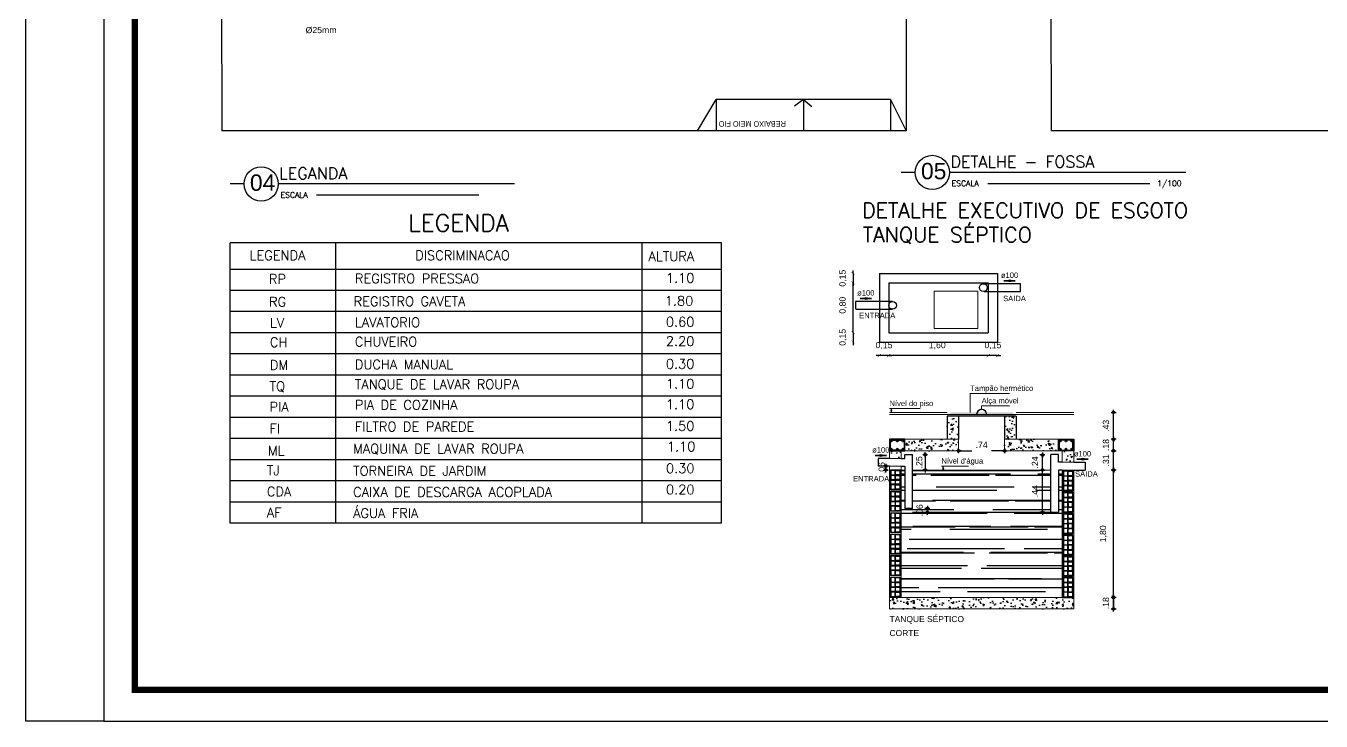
# Model space of a CAD drawing. Header units: millimetres. Extents: x -72 to 578, y 3 to 161.
# Drawn here: x 491.71 to 512.51, y 40.15 to 51.31 of the extents above; entities that cross this region are included whole.
import ezdxf
from ezdxf.enums import TextEntityAlignment as Align

# ---------------------------------------------------------------- set-up
doc = ezdxf.new("R2010")
doc.units = ezdxf.units.MM
doc.linetypes.add('DOT2', pattern=[3.175, 0, -3.175])
doc.layers.get('0').update_dxf_attribs({"color": 3})
for name, color, linetype in [('-HIDRO', 8, 'Continuous'), ('A-PEN-B', 5, 'Continuous'), ('A-PEN-C', 4, 'Continuous'), ('AF', 5, 'Continuous'), ('ARQ_VISTA2', 2, 'Continuous'), ('COTA', 7, 'Continuous'), ('COTAS', 7, 'Continuous'), ('LAYER2', 5, 'Continuous'), ('TEXT', 2, 'Continuous'), ('TEXTO', 6, 'Continuous'), ('TigreCad', 3, 'Continuous'), ('TUBOS_ESGOTO', 5, 'Continuous'), ('TXT_2', 6, 'Continuous')]:
    doc.layers.add(name, color=color, linetype=linetype)
for name, color, linetype, lineweight in [('DI-Cortes', 1, 'Continuous', 30), ('DI-Cotas', 9, 'Continuous', 20), ('DI-Destaque', 6, 'Continuous', 30), ('DI-Detalhes', 1, 'Continuous', 30), ('DI-Eixos', 7, 'DOT2', 20), ('DI-Eixos @ 0.5', 7, 'DOT2', 20), ('DI-Níveis', 7, 'Continuous', 20), ('DI-Títulos', 3, 'Continuous', 30), ('TQ-Textos tubo', 2, 'Continuous', 20)]:
    doc.layers.add(name, color=color, linetype=linetype, lineweight=lineweight)
doc.styles.add('ADITIVOCAD', font='romans.shx')
doc.styles.add('ARIAL', font='arial.ttf', dxfattribs={"height": 0.2})
doc.styles.add('CARIMBO_DADOS', font='arial.ttf', dxfattribs={"height": 0.1})
doc.styles.add('F2', font='ARIALN.TTF')
doc.styles.add('ROMANS', font='romans__.ttf', dxfattribs={"height": 0.1})
doc.styles.get("Standard").update_dxf_attribs({"font": 'arial.ttf'})
doc.dimstyles.new('COTAS_EXTERNAS', dxfattribs={"dimtxt": 0.1, "dimasz": 0.01, "dimexe": 0, "dimexo": 0, "dimgap": 0.07, "dimtad": 1, "dimzin": 5, "dimdsep": 46, "dimtxsty": 'CARIMBO_DADOS', "dimblk1": 'CIRCULOS', "dimblk2": 'CIRCULOS', "dimsah": 1, "dimcen": 0, "dimse1": 1, "dimse2": 1, "dimclrd": 8, "dimclre": 8, "dimclrt": 230, "dimadec": 0, "dimazin": 0, "dimtfac": 100, "dimtix": 1, "dimtmove": 2, "dimatfit": 3, "dimldrblk": 'CIRCULOS', "dimfxl": 1, "dimtolj": 1, "dimtzin": 5, "dimarcsym": 0})
doc.dimstyles.new('ISO-25', dxfattribs={"dimtxt": 0.1, "dimasz": 0.05, "dimexe": 1.25, "dimexo": 0.625, "dimgap": 0.1, "dimtad": 1, "dimzin": 1, "dimtxsty": 'Standard', "dimblk": 'ARCHTICK', "dimcen": 2.5, "dimse1": 1, "dimse2": 1, "dimazin": 3, "dimtfac": 1, "dimtmove": 0, "dimatfit": 3, "dimldrblk": 'ARCHTICK', "dimfxl": 1, "dimarcsym": 0})
doc.dimstyles.get("Standard").update_dxf_attribs({"dimtxt": 0.18, "dimasz": 0.18, "dimexe": 0.18, "dimexo": 0.0625, "dimgap": 0.09, "dimtad": 0, "dimtih": 1, "dimtoh": 1, "dimdec": 4, "dimzin": 0, "dimdsep": 46, "dimtxsty": 'Standard', "dimcen": 0.09, "dimadec": 0, "dimazin": 0, "dimtfac": 1, "dimtdec": 4, "dimtofl": 0, "dimtmove": 0, "dimatfit": 3, "dimfxl": 1, "dimtolj": 1, "dimtzin": 0, "dimarcsym": 0})

# ---------------------------------------------------------------- blocks, each defined once
blk = doc.blocks.new('ÁGUA 1')
at = {"layer": '-HIDRO', "color": 8, "ltscale": 0.5}
for p, q in [((565.614, 127.743), (565.621, 125.243)), ((576.614, 127.743), (576.614, 125.243)), ((573.264, 125.243), (573.564, 125.743)), ((576.364, 125.743), (573.564, 125.743)), ((573.564, 125.743), (573.564, 125.243)), ((574.964, 125.743), (574.821, 125.638)), ((574.964, 125.743), (574.964, 125.243)), ((574.964, 125.743), (575.1, 125.631)), ((576.364, 125.743), (576.364, 125.243)), ((576.364, 125.743), (576.614, 125.243)), ((576.614, 125.243), (565.621, 125.243))]:
    blk.add_line(p, q, dxfattribs=at)
at = {"layer": '-HIDRO', "color": 7, "linetype": 'Continuous', "style": 'F2'}
blk.add_text('REBAIXO MEIO FIO', height=0.08906, rotation=180, dxfattribs=at).set_placement((574.681, 125.308), align=Align.TOP_LEFT)
at = {"layer": 'TEXTO'}
blk.add_text('Ø25mm', height=0.1, dxfattribs=at).set_placement((567.214, 126.86), align=Align.MIDDLE_CENTER)
blk = doc.blocks.new('CIRCULOS')
at = {"layer": 'COTAS'}
for p, q in [((-4, 0), (4, 0)), ((0, 4), (0, -4))]:
    blk.add_line(p, q, dxfattribs=at)
for radius in [2, 1]:
    blk.add_circle((0, 0), radius, dxfattribs=at)
blk = doc.blocks.new('*D537')
at = {"layer": 'A-PEN-B', "color": 8, "lineweight": -2, "transparency": 16777216}
for p, q in [((490.676, 82.028), (490.676, 82.038)), ((490.676, 82.018), (490.676, 81.956)), ((490.676, 81.946), (490.676, 81.936))]:
    blk.add_line(p, q, dxfattribs=at)
at = {"layer": 'Defpoints', "color": 0, "transparency": 16777216}
for p in [(490.676, 82.018), (490.676, 81.956), (490.922, 81.956)]:
    blk.add_point(p, dxfattribs=at)
at = {"layer": 'A-PEN-B', "color": 8, "lineweight": -2, "transparency": 16777216, "xscale": 0.01, "yscale": 0.01, "zscale": 0.01}
for p, rotation in [((490.676, 82.018), 270), ((490.676, 81.956), 90)]:
    blk.add_blockref('CIRCULOS', p, dxfattribs=dict(at, rotation=rotation))
at = {"layer": 'A-PEN-B', "color": 230, "transparency": 16777216, "insert": (490.61, 81.987), "char_height": 0.1, "attachment_point": 5, "rotation": 90, "style": 'CARIMBO_DADOS'}
blk.add_mtext('\\A1;.06', dxfattribs=at)
blk = doc.blocks.new('*D538')
at = {"layer": 'A-PEN-B', "color": 8, "lineweight": -2, "transparency": 16777216}
for p, q in [((491.345, 81.35), (491.345, 81.36)), ((491.345, 81.34), (491.345, 81.278)), ((491.345, 81.268), (491.345, 81.258))]:
    blk.add_line(p, q, dxfattribs=at)
at = {"layer": 'Defpoints', "color": 0, "transparency": 16777216}
for p in [(491.221, 81.34), (491.345, 81.278), (491.345, 81.278)]:
    blk.add_point(p, dxfattribs=at)
at = {"layer": 'A-PEN-B', "color": 8, "lineweight": -2, "transparency": 16777216, "xscale": 0.01, "yscale": 0.01, "zscale": 0.01}
for p, rotation in [((491.345, 81.34), 270), ((491.345, 81.278), 90)]:
    blk.add_blockref('CIRCULOS', p, dxfattribs=dict(at, rotation=rotation))
at = {"layer": 'A-PEN-B', "color": 230, "transparency": 16777216, "insert": (491.22, 81.309), "char_height": 0.1, "attachment_point": 5, "rotation": 90, "style": 'CARIMBO_DADOS'}
blk.add_mtext('\\A1;.06', dxfattribs=at)
blk = doc.blocks.new('*D539')
at = {"layer": 'A-PEN-B', "color": 8, "lineweight": -2, "transparency": 16777216}
blk.add_line((491.309, 82.193), (491.309, 81.966), dxfattribs=at)
at = {"layer": 'Defpoints', "color": 0, "transparency": 16777216}
for p in [(491.186, 82.203), (491.309, 81.956), (491.309, 81.956)]:
    blk.add_point(p, dxfattribs=at)
at = {"layer": 'A-PEN-B', "color": 8, "lineweight": -2, "transparency": 16777216, "xscale": 0.01, "yscale": 0.01, "zscale": 0.01}
for p, rotation in [((491.309, 82.203), 90), ((491.309, 81.956), 270)]:
    blk.add_blockref('CIRCULOS', p, dxfattribs=dict(at, rotation=rotation))
at = {"layer": 'A-PEN-B', "color": 230, "transparency": 16777216, "insert": (491.213, 82.08), "char_height": 0.1, "attachment_point": 5, "rotation": 90, "style": 'CARIMBO_DADOS'}
blk.add_mtext('\\A1;.25', dxfattribs=at)
blk = doc.blocks.new('*D536')
at = {"layer": 'Defpoints', "color": 0, "transparency": 16777216}
for p in [(491.847, 82.265), (492.586, 82.265), (492.586, 82.265)]:
    blk.add_point(p, dxfattribs=at)
at = {"layer": 'TQ-Textos tubo', "color": 8, "lineweight": -2, "transparency": 16777216}
for p, q in [((491.857, 82.265), (492.059, 82.265)), ((492.576, 82.265), (492.374, 82.265))]:
    blk.add_line(p, q, dxfattribs=at)
at = {"layer": 'TQ-Textos tubo', "color": 8, "lineweight": -2, "transparency": 16777216, "xscale": 0.01, "yscale": 0.01, "zscale": 0.01, "rotation": 180}
blk.add_blockref('CIRCULOS', (491.847, 82.265), dxfattribs=at)
at = {"layer": 'TQ-Textos tubo', "color": 8, "lineweight": -2, "transparency": 16777216, "xscale": 0.01, "yscale": 0.01, "zscale": 0.01}
blk.add_blockref('CIRCULOS', (492.586, 82.265), dxfattribs=at)
at = {"layer": 'TQ-Textos tubo', "color": 230, "transparency": 16777216, "insert": (492.216, 82.361), "char_height": 0.1, "attachment_point": 5, "style": 'CARIMBO_DADOS'}
blk.add_mtext('\\A1;.74', dxfattribs=at)
blk = doc.blocks.new('*D540')
at = {"layer": 'A-PEN-B', "color": 8, "lineweight": -2, "transparency": 16777216}
for p, q in [((494.335, 79.92), (494.335, 79.93)), ((494.335, 79.91), (494.335, 79.725)), ((494.335, 79.715), (494.335, 79.705))]:
    blk.add_line(p, q, dxfattribs=at)
at = {"layer": 'Defpoints', "color": 0, "transparency": 16777216}
for p in [(493.196, 79.91), (493.381, 79.725), (494.335, 79.725)]:
    blk.add_point(p, dxfattribs=at)
at = {"layer": 'A-PEN-B', "color": 8, "lineweight": -2, "transparency": 16777216, "xscale": 0.01, "yscale": 0.01, "zscale": 0.01}
for p, rotation in [((494.335, 79.91), 270), ((494.335, 79.725), 90)]:
    blk.add_blockref('CIRCULOS', p, dxfattribs=dict(at, rotation=rotation))
at = {"layer": 'A-PEN-B', "color": 230, "transparency": 16777216, "insert": (494.214, 79.818), "char_height": 0.1, "attachment_point": 5, "rotation": 90, "style": 'CARIMBO_DADOS'}
blk.add_mtext('\\A1;.18', dxfattribs=at)
blk = doc.blocks.new('*D541')
at = {"layer": 'A-PEN-B', "color": 8, "lineweight": -2, "transparency": 16777216}
for p, q in [((494.335, 79.92), (494.335, 79.93)), ((494.335, 79.725), (494.335, 79.91)), ((494.335, 79.715), (494.335, 79.705))]:
    blk.add_line(p, q, dxfattribs=at)
at = {"layer": 'Defpoints', "color": 0, "transparency": 16777216}
for p in [(493.196, 79.91), (494.335, 79.91), (493.381, 79.725)]:
    blk.add_point(p, dxfattribs=at)
at = {"layer": 'A-PEN-B', "color": 8, "lineweight": -2, "transparency": 16777216, "xscale": 0.01, "yscale": 0.01, "zscale": 0.01}
for p, rotation in [((494.335, 79.91), 270), ((494.335, 79.725), 90)]:
    blk.add_blockref('CIRCULOS', p, dxfattribs=dict(at, rotation=rotation))
at = {"layer": 'A-PEN-B', "color": 230, "transparency": 16777216, "insert": (494.214, 79.818), "char_height": 0.1, "attachment_point": 5, "rotation": 90, "style": 'CARIMBO_DADOS'}
blk.add_mtext('\\A1;.18', dxfattribs=at)
blk = doc.blocks.new('*D542')
at = {"layer": 'A-PEN-B', "color": 8, "lineweight": -2, "transparency": 16777216}
blk.add_line((494.335, 81.966), (494.335, 82.255), dxfattribs=at)
at = {"layer": 'Defpoints', "color": 0, "transparency": 16777216}
for p in [(493.196, 82.265), (494.335, 82.265), (493.381, 81.956)]:
    blk.add_point(p, dxfattribs=at)
at = {"layer": 'A-PEN-B', "color": 8, "lineweight": -2, "transparency": 16777216, "xscale": 0.01, "yscale": 0.01, "zscale": 0.01}
for p, rotation in [((494.335, 82.265), 90), ((494.335, 81.956), 270)]:
    blk.add_blockref('CIRCULOS', p, dxfattribs=dict(at, rotation=rotation))
at = {"layer": 'A-PEN-B', "color": 230, "transparency": 16777216, "insert": (494.214, 82.11), "char_height": 0.1, "attachment_point": 5, "rotation": 90, "style": 'CARIMBO_DADOS'}
blk.add_mtext('\\A1;.31', dxfattribs=at)
blk = doc.blocks.new('*D543')
at = {"layer": 'A-PEN-B', "color": 8, "lineweight": -2, "transparency": 16777216}
blk.add_line((494.335, 82.459), (494.335, 82.871), dxfattribs=at)
at = {"layer": 'Defpoints', "color": 0, "transparency": 16777216}
for p in [(493.323, 82.881), (494.335, 82.881), (493.289, 82.449)]:
    blk.add_point(p, dxfattribs=at)
at = {"layer": 'A-PEN-B', "color": 8, "lineweight": -2, "transparency": 16777216, "xscale": 0.01, "yscale": 0.01, "zscale": 0.01}
for p, rotation in [((494.335, 82.881), 90), ((494.335, 82.449), 270)]:
    blk.add_blockref('CIRCULOS', p, dxfattribs=dict(at, rotation=rotation))
at = {"layer": 'A-PEN-B', "color": 230, "transparency": 16777216, "insert": (494.214, 82.665), "char_height": 0.1, "attachment_point": 5, "rotation": 90, "style": 'CARIMBO_DADOS'}
blk.add_mtext('\\A1;.43', dxfattribs=at)
blk = doc.blocks.new('*D544')
at = {"layer": 'A-PEN-B', "color": 8, "lineweight": -2, "transparency": 16777216}
blk.add_line((493.193, 81.288), (493.193, 81.946), dxfattribs=at)
at = {"layer": 'Defpoints', "color": 0, "transparency": 16777216}
for p in [(493.128, 81.956), (493.193, 81.956), (493.128, 81.278)]:
    blk.add_point(p, dxfattribs=at)
at = {"layer": 'A-PEN-B', "color": 8, "lineweight": -2, "transparency": 16777216, "xscale": 0.01, "yscale": 0.01, "zscale": 0.01}
for p, rotation in [((493.193, 81.956), 90), ((493.193, 81.278), 270)]:
    blk.add_blockref('CIRCULOS', p, dxfattribs=dict(at, rotation=rotation))
at = {"layer": 'A-PEN-B', "color": 230, "transparency": 16777216, "insert": (493.073, 81.617), "char_height": 0.1, "attachment_point": 5, "rotation": 90, "style": 'CARIMBO_DADOS'}
blk.add_mtext('\\A1;.44', dxfattribs=at)
blk = doc.blocks.new('*D545')
at = {"layer": 'A-PEN-B', "color": 8, "lineweight": -2, "transparency": 16777216}
for p, q in [((493.193, 82.209), (493.193, 82.219)), ((493.193, 81.956), (493.193, 82.199)), ((493.193, 81.946), (493.193, 81.936))]:
    blk.add_line(p, q, dxfattribs=at)
at = {"layer": 'Defpoints', "color": 0, "transparency": 16777216}
for p in [(493.193, 82.199), (493.193, 82.199), (493.128, 81.956)]:
    blk.add_point(p, dxfattribs=at)
at = {"layer": 'A-PEN-B', "color": 8, "lineweight": -2, "transparency": 16777216, "xscale": 0.01, "yscale": 0.01, "zscale": 0.01}
for p, rotation in [((493.193, 82.199), 270), ((493.193, 81.956), 90)]:
    blk.add_blockref('CIRCULOS', p, dxfattribs=dict(at, rotation=rotation))
at = {"layer": 'A-PEN-B', "color": 230, "transparency": 16777216, "insert": (493.073, 82.078), "char_height": 0.1, "attachment_point": 5, "rotation": 90, "style": 'CARIMBO_DADOS'}
blk.add_mtext('\\A1;.24', dxfattribs=at)
blk = doc.blocks.new('*D546')
at = {"layer": 'A-PEN-B', "color": 8, "lineweight": -2, "transparency": 16777216}
for p, q in [((494.335, 82.459), (494.335, 82.469)), ((494.335, 82.265), (494.335, 82.449)), ((494.335, 82.255), (494.335, 82.245))]:
    blk.add_line(p, q, dxfattribs=at)
at = {"layer": 'Defpoints', "color": 0, "transparency": 16777216}
for p in [(493.511, 82.449), (494.335, 82.449), (493.511, 82.265)]:
    blk.add_point(p, dxfattribs=at)
at = {"layer": 'A-PEN-B', "color": 8, "lineweight": -2, "transparency": 16777216, "xscale": 0.01, "yscale": 0.01, "zscale": 0.01}
for p, rotation in [((494.335, 82.449), 270), ((494.335, 82.265), 90)]:
    blk.add_blockref('CIRCULOS', p, dxfattribs=dict(at, rotation=rotation))
at = {"layer": 'A-PEN-B', "color": 230, "transparency": 16777216, "insert": (494.214, 82.357), "char_height": 0.1, "attachment_point": 5, "rotation": 90, "style": 'CARIMBO_DADOS'}
blk.add_mtext('\\A1;.18', dxfattribs=at)
blk = doc.blocks.new('TIJOLO FURADO')
for points in [[(0, 0.055), (0, 0.0975, 1), (0, 0.1025), (0, 0.145, 1), (0, 0.15), (0, 0.2), (0.0475, 0.2, 1), (0.0525, 0.2), (0.1, 0.2), (0.1, 0.15, 1), (0.1, 0.145), (0.1, 0.1025, 1), (0.1, 0.0975), (0.1, 0.055, 1), (0.1, 0.05), (0.1, 0), (0.0525, 0, 1), (0.0475, 0), (0, 0), (0, 0.05, 1)], [(0.005, 0.19, -0.4142136), (0.01, 0.195), (0.0425, 0.195, -0.4142136), (0.0475, 0.19), (0.0475, 0.155, -0.4142136), (0.0425, 0.15), (0.01, 0.15, -0.4142136), (0.005, 0.155)], [(0.005, 0.14, -0.4142136), (0.01, 0.145), (0.0425, 0.145, -0.4142136), (0.0475, 0.14), (0.0475, 0.1075, -0.4142136), (0.0425, 0.1025), (0.01, 0.1025, -0.4142136), (0.005, 0.1075)], [(0.0575, 0.195, 0.4142136), (0.0525, 0.19), (0.0525, 0.155, 0.4142136), (0.0575, 0.15), (0.09, 0.15, 0.4142136), (0.095, 0.155), (0.095, 0.19, 0.4142136), (0.09, 0.195)], [(0.0525, 0.14, -0.4142136), (0.0575, 0.145), (0.09, 0.145, -0.4142136), (0.095, 0.14), (0.095, 0.1075, -0.4142136), (0.09, 0.1025), (0.0575, 0.1025, -0.4142136), (0.0525, 0.1075)], [(0.005, 0.0925, -0.4142136), (0.01, 0.0975), (0.0425, 0.0975, -0.4142136), (0.0475, 0.0925), (0.0475, 0.06, -0.4142136), (0.0425, 0.055), (0.01, 0.055, -0.4142136), (0.005, 0.06)], [(0.005, 0.045, -0.4142136), (0.01, 0.05), (0.0425, 0.05, -0.4142136), (0.0475, 0.045), (0.0475, 0.01, -0.4142136), (0.0425, 0.005), (0.01, 0.005, -0.4142136), (0.005, 0.01)], [(0.095, 0.0925, 0.4142136), (0.09, 0.0975), (0.0575, 0.0975, 0.4142136), (0.0525, 0.0925), (0.0525, 0.06, 0.4142136), (0.0575, 0.055), (0.09, 0.055, 0.4142136), (0.095, 0.06)], [(0.095, 0.045, 0.4142136), (0.09, 0.05), (0.0575, 0.05, 0.4142136), (0.0525, 0.045), (0.0525, 0.01, 0.4142136), (0.0575, 0.005), (0.09, 0.005, 0.4142136), (0.095, 0.01)]]:
    blk.add_lwpolyline(points, format="xyb", close=True)
blk = doc.blocks.new('_ArchTick')
at = {"color": 0, "linetype": 'ByBlock', "const_width": 0.15}
blk.add_lwpolyline([(-0.5, -0.5), (0.5, 0.5)], dxfattribs=at)
blk = doc.blocks.new('*D547')
at = {"layer": 'COTAS', "color": 0, "lineweight": -2, "transparency": 16777216}
blk.add_line((492.323, 83.793), (490.723, 83.793), dxfattribs=at)
at = {"layer": 'Defpoints', "color": 0, "transparency": 16777216}
for p in [(490.723, 84.161), (492.323, 84.173), (490.723, 83.793)]:
    blk.add_point(p, dxfattribs=at)
at = {"layer": 'COTAS', "color": 0, "lineweight": -2, "transparency": 16777216, "xscale": 0.05, "yscale": 0.05, "zscale": 0.05, "rotation": 180}
blk.add_blockref('_ArchTick', (490.723, 83.793), dxfattribs=at)
at = {"layer": 'COTAS', "color": 0, "lineweight": -2, "transparency": 16777216, "xscale": 0.05, "yscale": 0.05, "zscale": 0.05}
blk.add_blockref('_ArchTick', (492.323, 83.793), dxfattribs=at)
at = {"layer": 'COTAS', "color": 0, "transparency": 16777216, "insert": (491.503, 83.953), "char_height": 0.1, "attachment_point": 5}
blk.add_mtext('1,60', dxfattribs=at)
blk = doc.blocks.new('*D548')
at = {"layer": 'COTAS', "color": 0, "lineweight": -2, "transparency": 16777216}
blk.add_line((490.15, 84.161), (490.15, 84.961), dxfattribs=at)
at = {"layer": 'Defpoints', "color": 0, "transparency": 16777216}
for p in [(490.15, 84.961), (490.723, 84.961), (490.723, 84.161)]:
    blk.add_point(p, dxfattribs=at)
at = {"layer": 'COTAS', "color": 0, "lineweight": -2, "transparency": 16777216, "xscale": 0.05, "yscale": 0.05, "zscale": 0.05}
for p, rotation in [((490.15, 84.961), 90), ((490.15, 84.161), 270)]:
    blk.add_blockref('_ArchTick', p, dxfattribs=dict(at, rotation=rotation))
at = {"layer": 'COTAS', "color": 0, "transparency": 16777216, "insert": (489.99, 84.602), "char_height": 0.1, "attachment_point": 5, "rotation": 90}
blk.add_mtext('0,80', dxfattribs=at)
blk = doc.blocks.new('*D549')
at = {"layer": 'COTAS', "color": 0, "lineweight": -2, "transparency": 16777216}
for p, q in [((490.15, 85.111), (490.15, 85.161)), ((490.15, 85.111), (490.15, 84.961)), ((490.15, 84.961), (490.15, 84.911))]:
    blk.add_line(p, q, dxfattribs=at)
at = {"layer": 'Defpoints', "color": 0, "transparency": 16777216}
for p in [(490.573, 85.111), (490.15, 84.961), (490.723, 84.961)]:
    blk.add_point(p, dxfattribs=at)
at = {"layer": 'COTAS', "color": 0, "lineweight": -2, "transparency": 16777216, "xscale": 0.05, "yscale": 0.05, "zscale": 0.05}
for p, rotation in [((490.15, 85.111), 270), ((490.15, 84.961), 90)]:
    blk.add_blockref('_ArchTick', p, dxfattribs=dict(at, rotation=rotation))
at = {"layer": 'COTAS', "color": 0, "transparency": 16777216, "insert": (489.99, 85.036), "char_height": 0.1, "attachment_point": 5, "rotation": 90}
blk.add_mtext('0,15', dxfattribs=at)
blk = doc.blocks.new('*D550')
at = {"layer": 'COTAS', "color": 0, "lineweight": -2, "transparency": 16777216}
for p, q in [((490.15, 84.161), (490.15, 84.211)), ((490.15, 84.161), (490.15, 84.011)), ((490.15, 84.011), (490.15, 83.961))]:
    blk.add_line(p, q, dxfattribs=at)
at = {"layer": 'Defpoints', "color": 0, "transparency": 16777216}
for p in [(490.573, 84.161), (490.15, 84.011), (490.723, 84.011)]:
    blk.add_point(p, dxfattribs=at)
at = {"layer": 'COTAS', "color": 0, "lineweight": -2, "transparency": 16777216, "xscale": 0.05, "yscale": 0.05, "zscale": 0.05}
for p, rotation in [((490.15, 84.161), 270), ((490.15, 84.011), 90)]:
    blk.add_blockref('_ArchTick', p, dxfattribs=dict(at, rotation=rotation))
at = {"layer": 'COTAS', "color": 0, "transparency": 16777216, "insert": (489.99, 84.086), "char_height": 0.1, "attachment_point": 5, "rotation": 90}
blk.add_mtext('0,15', dxfattribs=at)
blk = doc.blocks.new('*D551')
at = {"layer": 'COTAS', "color": 0, "lineweight": -2, "transparency": 16777216}
for p, q in [((490.573, 83.793), (490.523, 83.793)), ((490.723, 83.793), (490.573, 83.793)), ((490.723, 83.793), (490.773, 83.793))]:
    blk.add_line(p, q, dxfattribs=at)
at = {"layer": 'Defpoints', "color": 0, "transparency": 16777216}
for p in [(490.723, 84.161), (490.573, 84.011), (490.573, 83.793)]:
    blk.add_point(p, dxfattribs=at)
at = {"layer": 'COTAS', "color": 0, "lineweight": -2, "transparency": 16777216, "xscale": 0.05, "yscale": 0.05, "zscale": 0.05}
blk.add_blockref('_ArchTick', (490.573, 83.793), dxfattribs=at)
at = {"layer": 'COTAS', "color": 0, "lineweight": -2, "transparency": 16777216, "xscale": 0.05, "yscale": 0.05, "zscale": 0.05, "rotation": 180}
blk.add_blockref('_ArchTick', (490.723, 83.793), dxfattribs=at)
at = {"layer": 'COTAS', "color": 0, "transparency": 16777216, "insert": (490.648, 83.953), "char_height": 0.1, "attachment_point": 5}
blk.add_mtext('0,15', dxfattribs=at)
blk = doc.blocks.new('*D552')
at = {"layer": 'COTAS', "color": 0, "lineweight": -2, "transparency": 16777216}
for p, q in [((492.323, 83.793), (492.273, 83.793)), ((492.473, 83.793), (492.323, 83.793)), ((492.473, 83.793), (492.523, 83.793))]:
    blk.add_line(p, q, dxfattribs=at)
at = {"layer": 'Defpoints', "color": 0, "transparency": 16777216}
for p in [(492.473, 84.161), (492.323, 84.011), (492.323, 83.793)]:
    blk.add_point(p, dxfattribs=at)
at = {"layer": 'COTAS', "color": 0, "lineweight": -2, "transparency": 16777216, "xscale": 0.05, "yscale": 0.05, "zscale": 0.05}
blk.add_blockref('_ArchTick', (492.323, 83.793), dxfattribs=at)
at = {"layer": 'COTAS', "color": 0, "lineweight": -2, "transparency": 16777216, "xscale": 0.05, "yscale": 0.05, "zscale": 0.05, "rotation": 180}
blk.add_blockref('_ArchTick', (492.473, 83.793), dxfattribs=at)
at = {"layer": 'COTAS', "color": 0, "transparency": 16777216, "insert": (492.398, 83.953), "char_height": 0.1, "attachment_point": 5}
blk.add_mtext('0,15', dxfattribs=at)
blk = doc.blocks.new('*D553')
at = {"layer": 'COTAS', "color": 0, "lineweight": -2, "transparency": 16777216}
blk.add_line((494.335, 79.92), (494.335, 81.944), dxfattribs=at)
at = {"layer": 'Defpoints', "color": 0, "transparency": 16777216}
for p in [(493.683, 81.944), (494.335, 81.944), (494.335, 79.92)]:
    blk.add_point(p, dxfattribs=at)
at = {"layer": 'COTAS', "color": 0, "lineweight": -2, "transparency": 16777216, "xscale": 0.05, "yscale": 0.05, "zscale": 0.05}
for p, rotation in [((494.335, 81.944), 90), ((494.335, 79.92), 270)]:
    blk.add_blockref('_ArchTick', p, dxfattribs=dict(at, rotation=rotation))
at = {"layer": 'COTAS', "color": 0, "transparency": 16777216, "insert": (494.175, 80.932), "char_height": 0.1, "attachment_point": 5, "rotation": 90}
blk.add_mtext('1,80', dxfattribs=at)
blk = doc.blocks.new('A$C00126118')
at = {"layer": 'LAYER2'}
blk.add_line((0.3, 0.367), (0, 0.367), dxfattribs=at)
blk.add_circle((0.667, 0.367), 0.367, dxfattribs=at)
blk = doc.blocks.new('HIDRA BAIXA')
at = {"layer": '-HIDRO', "color": 8, "ltscale": 0.5}
for p in [(558.865, 96.125), (569.865, 93.625)]:
    blk.add_line(p, (558.872, 93.625), dxfattribs=at)
blk = doc.blocks.new('SUMIDOURO')
at = {"ltscale": 0.4}
h = blk.add_hatch(dxfattribs=at)
h.set_pattern_fill('AR-CONC', color=256, scale=0.001233, style=0)
h.set_pattern_definition([(50, (-1407.91855, -1171.51142), (0.224558813, -0.019646341), [0.02348082, -0.258289019]), (355, (-1407.91855, -1171.51142), (-0.043439919, 0.23549431), [0.018784656, -0.206631215]), (100.451, (-1407.89983, -1171.51306), (0.181119707, 0.215846898), [0.019955615, -0.21951177]), (46.1842, (-1407.91855, -1171.4488), (0.334129036, -0.05182091), [0.03522123, -0.38743353]), (96.6356, (-1407.8907, -1171.45312), (0.29262184, 0.30497401), [0.029933423, -0.329267654]), (351.184, (-1407.91855, -1171.4488), (0.2926223, 0.30497347), [0.028176984, -0.30994682]), (21, (-1407.88724, -1171.46446), (0.186878829, -0.12605135), [0.02348082, -0.258289019]), (326, (-1407.88724, -1171.46446), (0.076176498, 0.227028055), [0.018784656, -0.206631215]), (71.4514, (-1407.87166, -1171.47496), (0.263054812, 0.10097721), [0.019955615, -0.21951177]), (37.5, (-1407.918545, -1171.51142), (0.0038069783, 0.1042216083), [0, -0.204126594, 0, -0.209761991, 0, -0.207413909]), (7.5, (-1407.91855, -1171.51142), (0.082361179, 0.1234814715), [0, -0.1195956426, 0, -0.19943043, 0, -0.0790520936]), (327.5, (-1407.98836, -1171.51142), (0.167127472, -0.0070611867), [0, -0.0782693996, 0, -0.244200527, 0, -0.324035314]), (317.5, (-1408.01967, -1171.51142), (0.182582395, 0.031340412), [0, -0.101750219, 0, -0.162174196, 0, -0.230112035])])
h.paths.add_polyline_path([(491.847, 82.819), (491.662, 82.819), (491.662, 82.449), (491.847, 82.449)])
h.paths.add_polyline_path([(492.771, 82.819), (492.586, 82.819), (492.586, 82.449), (492.771, 82.449)])
h.paths.add_polyline_path([(492.586, 82.449), (492.586, 82.265), (493.449, 82.265), (493.449, 82.449)])
h.paths.add_polyline_path([(493.511, 82.265), (493.511, 82.08), (493.696, 82.08), (493.696, 82.265)])
h.paths.add_polyline_path([(490.984, 82.449), (490.984, 82.265), (491.847, 82.265), (491.847, 82.449)])
h.paths.add_polyline_path([(490.737, 82.265), (490.737, 82.141), (490.922, 82.141), (490.922, 82.265)])
h = blk.add_hatch(dxfattribs=at)
h.set_pattern_fill('AR-CONC', color=256, scale=0.001233, style=0)
h.set_pattern_definition([(50, (490.73737, 79.72537), (0.224559, -0.019646), [0.023481, -0.258289]), (355, (490.73737, 79.72537), (-0.04344, 0.235494), [0.018785, -0.206631]), (100.451, (490.75608, 79.72374), (0.18112, 0.215847), [0.019956, -0.219512]), (46.184, (490.73737, 79.788), (0.33413, -0.05182), [0.03522, -0.387434]), (96.636, (490.7652, 79.78367), (0.292622, 0.304974), [0.029933, -0.329268]), (351.184, (490.73737, 79.788), (0.292622, 0.304973), [0.028177, -0.309947]), (21, (490.76868, 79.77234), (0.186879, -0.126051), [0.023481, -0.258289]), (326, (490.76868, 79.77234), (0.076176, 0.227028), [0.018785, -0.206631]), (71.451, (490.78425, 79.76183), (0.263055, 0.100977), [0.019956, -0.219512]), (37.5, (490.73737, 79.72537), (0.003807, 0.1042216), [0, -0.2041266, 0, -0.209762, 0, -0.207414]), (7.5, (490.73737, 79.72537), (0.082361, 0.1234815), [0, -0.1195956, 0, -0.1994304, 0, -0.079052]), (327.5, (490.667555, 79.72537), (0.1671275, -0.0070612), [0, -0.0782694, 0, -0.2442005, 0, -0.3240353]), (317.5, (490.63625, 79.72537), (0.1825824, 0.0313404), [0, -0.10175, 0, -0.162174, 0, -0.230112])])
h.paths.add_polyline_path([(490.922, 79.91), (490.737, 79.91), (490.737, 79.725), (493.696, 79.725), (493.696, 79.91), (493.511, 79.91)])
at = {"layer": 'A-PEN-C'}
h = blk.add_hatch(dxfattribs=at)
h.set_pattern_fill('AR-RROOF,_O', color=256, scale=0.012326)
h.set_pattern_definition([(0, (-1407.91855, -1171.51142), (0.688770716, 0.3130776), [4.69616397, -0.6261552, 1.565388, -0.3130776]), (0, (-1407.50215, -1171.3549), (-0.3130776, 0.416393206), [0.9392328, -0.1033156, 1.8784656, -0.2348082]), (0, (-1407.762, -1171.2453), (1.628003511, 0.20976199), [2.50462079, -0.43830864, 1.2523104, -0.3130776])])
h.paths.add_polyline_path([(491.107, 81.956), (491.107, 81.34), (490.984, 81.34), (490.984, 81.956), (490.922, 81.956), (490.922, 79.91), (493.511, 79.91), (493.511, 81.956), (493.449, 81.956), (493.449, 81.278), (493.326, 81.278), (493.326, 81.956)])
h.paths.add_polyline_path([(491.126, 81.17), (491.126, 81.448), (491.314, 81.448), (491.314, 81.17)], flags=24)
h.paths.add_polyline_path([(492.95, 81.479), (492.95, 81.756), (493.138, 81.756), (493.138, 81.479)], flags=24)
at = {"layer": 'DI-Eixos', "linetype": 'Continuous'}
blk.add_hatch(color=6, dxfattribs=at).paths.add_polyline_path([(491.723, 82.881), (492.71, 82.881), (492.771, 82.819), (491.662, 82.819), (491.723, 82.881)])
at = {"color": 8}
for points in [[(490.737, 82.265), (490.984, 82.265), (490.984, 82.449), (490.737, 82.449)], [(493.696, 82.265), (493.449, 82.265), (493.449, 82.449), (493.696, 82.449)]]:
    blk.add_lwpolyline(points, close=True, dxfattribs=at)
at = {"ltscale": 0.4}
for points in [[(490.751, 82.419, -0.414214), (490.767, 82.435), (490.954, 82.435, -0.414214), (490.97, 82.419), (490.97, 82.293, -0.414214), (490.954, 82.277), (490.767, 82.277, -0.414214), (490.751, 82.293)], [(493.682, 82.419, 0.414214), (493.666, 82.435), (493.479, 82.435, 0.414214), (493.463, 82.419), (493.463, 82.293, 0.414214), (493.479, 82.277), (493.666, 82.277, 0.414214), (493.682, 82.293)]]:
    blk.add_lwpolyline(points, format="xyb", close=True, dxfattribs=at)
at = {"color": 2}
for centre in [(490.767, 82.419), (490.861, 82.419), (490.954, 82.419), (493.479, 82.419), (493.572, 82.419), (493.666, 82.419), (490.767, 82.293), (490.861, 82.293), (490.954, 82.293), (493.479, 82.293), (493.572, 82.293), (493.666, 82.293)]:
    blk.add_circle(centre, 0.0128, dxfattribs=at)
at = {"layer": 'AF'}
for p, q in [((490.573, 85.111), (492.473, 85.111)), ((490.573, 85.111), (490.573, 84.011)), ((492.473, 85.111), (492.473, 84.011)), ((490.573, 84.961), (490.573, 84.161)), ((490.723, 84.961), (492.323, 84.961)), ((490.723, 84.961), (490.723, 84.161)), ((492.323, 84.961), (492.323, 84.161)), ((490.723, 84.161), (492.323, 84.161)), ((490.573, 84.011), (492.473, 84.011)), ((492.771, 82.819), (491.662, 82.819)), ((490.922, 79.91), (490.737, 79.91)), ((493.511, 79.91), (493.696, 79.91))]:
    blk.add_line(p, q, dxfattribs=at)
at = {"layer": 'DI-Cortes', "color": 7, "linetype": 'Continuous'}
blk.add_line((491.107, 81.278), (493.326, 81.278), dxfattribs=at)
at = {"layer": 'DI-Cotas', "linetype": 'Continuous'}
for p, q in [((492.032, 82.881), (492.032, 83.184)), ((492.032, 83.184), (492.666, 83.184)), ((490.737, 82.942), (491.23, 82.942)), ((490.737, 82.881), (491.662, 82.881)), ((490.776, 82.911), (490.76, 82.911)), ((490.76, 82.911), (490.768, 82.881)), ((490.768, 82.942), (490.768, 82.881)), ((490.768, 82.881), (490.776, 82.911)), ((492.216, 82.936), (492.216, 82.986)), ((492.216, 82.986), (492.666, 82.986)), ((492.771, 82.881), (493.696, 82.881)), ((491.569, 82.018), (492.004, 82.018)), ((491.6, 82.018), (491.6, 81.956)), ((491.608, 81.986), (491.592, 81.986)), ((491.592, 81.986), (491.6, 81.956)), ((491.6, 81.956), (491.608, 81.986))]:
    blk.add_line(p, q, dxfattribs=at)
at = {"layer": 'DI-Destaque', "linetype": 'Continuous'}
for p, q in [((491.662, 82.819), (491.662, 82.449)), ((491.847, 82.819), (491.847, 82.449)), ((492.586, 82.819), (492.586, 82.449)), ((492.771, 82.819), (492.771, 82.449))]:
    blk.add_line(p, q, dxfattribs=at)
at = {"layer": 'DI-Detalhes', "linetype": 'Continuous'}
for p, q in [((492.572, 84.994), (492.757, 84.994)), ((490.263, 84.712), (490.448, 84.712)), ((490.503, 82.191), (490.688, 82.191)), ((493.745, 82.129), (493.93, 82.129))]:
    blk.add_line(p, q, dxfattribs=at)
at = {"layer": 'DI-Detalhes', "color": 5, "linetype": 'Continuous'}
for p, q in [((490.984, 82.141), (490.984, 82.203)), ((490.984, 82.203), (491.107, 82.203)), ((491.107, 81.34), (491.107, 82.203)), ((493.326, 81.278), (493.326, 82.203)), ((493.449, 82.203), (493.326, 82.203)), ((493.449, 82.08), (493.449, 82.203)), ((490.737, 82.141), (490.552, 82.141)), ((490.552, 82.141), (490.552, 82.018)), ((490.737, 82.018), (490.552, 82.018)), ((490.922, 82.141), (490.984, 82.141)), ((490.922, 82.018), (490.984, 82.018)), ((490.984, 82.018), (490.984, 81.34)), ((493.511, 82.08), (493.449, 82.08)), ((493.696, 82.08), (493.88, 82.08)), ((493.88, 82.08), (493.88, 81.956)), ((493.511, 81.956), (493.449, 81.956)), ((493.449, 81.956), (493.449, 81.278)), ((493.696, 81.956), (493.88, 81.956)), ((491.107, 81.34), (490.984, 81.34)), ((493.326, 81.278), (493.449, 81.278))]:
    blk.add_line(p, q, dxfattribs=at)
for centre in [(492.243, 84.884), (490.785, 84.6)]:
    blk.add_circle(centre, 0.0616, dxfattribs=at)
at = {"layer": 'DI-Eixos', "color": 6, "linetype": 'Continuous'}
for p, q in [((490.737, 82.85), (493.696, 82.85)), ((490.737, 82.449), (490.737, 82.141)), ((490.737, 82.449), (490.922, 82.449)), ((490.922, 82.449), (491.847, 82.449)), ((491.847, 82.449), (491.847, 82.265)), ((492.586, 82.449), (493.511, 82.449)), ((492.586, 82.449), (492.586, 82.265)), ((493.511, 82.449), (493.696, 82.449)), ((493.696, 82.449), (493.696, 82.08)), ((490.922, 82.265), (490.922, 82.141)), ((490.922, 82.265), (491.847, 82.265)), ((492.586, 82.265), (493.511, 82.265)), ((493.511, 82.265), (493.511, 82.08)), ((490.737, 82.141), (490.922, 82.141)), ((490.737, 82.018), (490.737, 79.725)), ((490.737, 82.018), (490.922, 82.018)), ((490.922, 82.018), (490.922, 79.91)), ((493.511, 82.08), (493.696, 82.08)), ((490.922, 81.956), (490.984, 81.956)), ((491.107, 81.956), (493.326, 81.956)), ((493.511, 79.91), (493.511, 81.956)), ((493.511, 81.956), (493.696, 81.956)), ((493.696, 79.725), (493.696, 81.956)), ((490.922, 79.91), (493.511, 79.91)), ((490.737, 79.725), (493.696, 79.725))]:
    blk.add_line(p, q, dxfattribs=at)
blk.add_lwpolyline([(491.451, 84.83), (492.156, 84.83), (492.156, 84.226), (491.451, 84.226)], close=True, dxfattribs=at)
for radius in [0.0801, 0.0795, 0.0798, 0.0792, 0.0786, 0.0789, 0.0783, 0.0777, 0.078, 0.077, 0.0773, 0.0764, 0.0767, 0.0761, 0.0755, 0.0758, 0.0752, 0.0746, 0.0749, 0.0743, 0.074]:
    blk.add_arc((492.216, 82.856), radius, 0, 180, dxfattribs=at)
at = {"layer": 'DI-Eixos @ 0.5', "color": 6, "linetype": 'Continuous'}
for p, q in [((494.335, 82.542), (494.335, 82.634)), ((494.335, 82.172), (494.335, 82.08))]:
    blk.add_line(p, q, dxfattribs=at)
at = {"layer": 'TUBOS_ESGOTO', "linetype": 'Continuous'}
for points in [[(492.256, 84.822), (492.842, 84.822), (492.842, 84.945), (492.244, 84.945)], [(490.785, 84.662), (490.785, 84.663), (490.187, 84.662), (490.187, 84.54)], [(490.198, 84.54), (490.785, 84.54)]]:
    blk.add_lwpolyline(points, dxfattribs=at)
at = {"layer": 'ARQ_VISTA2', "rotation": 180}
for p, xscale, yscale, zscale in [((490.91, 81.959), 1.602365660679716, 1.602365660679716, 1.602365660679716), ((493.523, 81.944), -1.602365660679716, 1.602365660679436, 1.602365660679492), ((490.91, 81.615), 1.602365660679716, 1.602365660679716, 1.602365660679716), ((493.523, 81.6), -1.602365660679716, 1.602365660679436, 1.602365660679492), ((490.91, 81.271), 1.602365660679716, 1.602365660679716, 1.602365660679716), ((493.523, 81.256), -1.602365660679716, 1.602365660679436, 1.602365660679492), ((490.91, 80.927), 1.602365660679716, 1.602365660679716, 1.602365660679716), ((493.523, 80.912), -1.602365660679716, 1.602365660679436, 1.602365660679492), ((490.91, 80.583), 1.602365660679716, 1.602365660679716, 1.602365660679716), ((493.523, 80.573), -1.602365660679716, 1.602365660679436, 1.602365660679492), ((490.91, 80.238), 1.602365660679716, 1.602365660679716, 1.602365660679716), ((493.523, 80.235), -1.602365660679716, 1.602365660679436, 1.602365660679492)]:
    blk.add_blockref('TIJOLO FURADO', p, dxfattribs=dict(at, xscale=xscale, yscale=yscale, zscale=zscale))
at = {"layer": 'DI-Cortes', "color": 7, "linetype": 'Continuous', "char_height": 0.087, "width": 0.4177, "attachment_point": 8, "rotation": 0.0008, "line_spacing_factor": 0.798, "style": 'ARIAL'}
for insert in [(492.665, 85.038), (490.355, 84.755), (493.837, 82.172)]:
    blk.add_mtext('ø100', dxfattribs=dict(at, insert=insert))
at = {"layer": 'DI-Cortes', "color": 7, "linetype": 'Continuous', "line_spacing_factor": 0.798, "style": 'ARIAL'}
for s, insert, char_height, width, attachment_point in [('SAI{\\fArial|b0|i0|c238|p34;DA}', (492.744, 84.666), 0.08702, 0.4177, 8), ('ENTRADA', (490.539, 84.394), 0.087, 0.4177, 8), ('Tampão hermético', (492.032, 83.199), 0.08702, 1.6708, 7), ('Nível do piso', (490.737, 82.957), 0.08702, 1.35752, 7), ('Alça móvel', (492.216, 83), 0.087, 1.04425, 7), ('ø100', (490.596, 82.234), 0.087, 0.4177, 8), ('ENTRADA', (490.441, 81.773), 0.087, 0.4177, 8), ('SAI{\\fArial|b0|i0|c238|p34;DA}', (493.9, 81.849), 0.08702, 0.4177, 8)]:
    blk.add_mtext(s, dxfattribs=dict(at, insert=insert, char_height=char_height, width=width, attachment_point=attachment_point))
at = {"layer": 'DI-Níveis', "insert": (491.569, 82.033), "char_height": 0.08702, "width": 1.2531, "attachment_point": 7, "line_spacing_factor": 0.798, "style": 'ARIAL'}
blk.add_mtext("Nível d'água", dxfattribs=at)
at = {"layer": 'DI-Títulos', "width": 2.26211, "attachment_point": 7, "line_spacing_factor": 0.798, "style": 'ARIAL'}
for s, insert, char_height in [('TANQUE SÉPTICO', (490.737, 79.488), 0.09695), ('CORTE', (490.737, 79.289), 0.0969)]:
    blk.add_mtext(s, dxfattribs=dict(at, insert=insert, char_height=char_height))
at = {"layer": 'TXT_2', "style": 'ADITIVOCAD'}
for s, p in [('DETALHE EXECUTIVO DE ESGOTO', (490.297, 86.004)), ('TANQUE SÉPTICO ', (490.307, 85.612))]:
    blk.add_text(s, height=0.242, dxfattribs=at).set_placement(p)
at = {"layer": 'A-PEN-B'}
for base, p1, p2, picture, middle in [((494.335, 82.881), (493.289, 82.449), (493.323, 82.881), '*D543', (494.214, 82.665)), ((494.335, 82.449), (493.511, 82.265), (493.511, 82.449), '*D546', (494.214, 82.357)), ((493.193, 82.199), (493.128, 81.956), (493.193, 82.199), '*D545', (493.073, 82.078)), ((494.335, 82.265), (493.381, 81.956), (493.196, 82.265), '*D542', (494.214, 82.11)), ((494.3351, 79.7254), (493.1963, 79.9103), (493.3811, 79.7254), '*D540', (494.214, 79.8178)), ((494.3351, 79.9103), (493.3811, 79.7254), (493.1963, 79.9103), '*D541', (494.214, 79.8178))]:
    dim = blk.add_linear_dim(base=base, p1=p1, p2=p2, angle=90, dimstyle='COTAS_EXTERNAS', override={"dimfxlon": 1}, dxfattribs=at)
    dim.commit()
    dim.dimension.update_dxf_attribs({"geometry": picture, "text_midpoint": middle})
for base, p1, p2, picture, middle in [((491.309, 81.956), (491.186, 82.203), (491.309, 81.956), '*D539', (491.213, 82.08)), ((490.676, 81.956), (490.676, 82.018), (490.922, 81.956), '*D537', (490.61, 81.987)), ((491.345, 81.278), (491.221, 81.34), (491.345, 81.278), '*D538', (491.22, 81.309))]:
    dim = blk.add_linear_dim(base=base, p1=p1, p2=p2, angle=90, dimstyle='COTAS_EXTERNAS', override={"dimfxlon": 1}, dxfattribs=at)
    dim.commit()
    dim.dimension.update_dxf_attribs({"geometry": picture, "text_midpoint": middle, "dimtype": 128})
dim = blk.add_linear_dim(base=(493.193, 81.956), p1=(493.128, 81.278), p2=(493.128, 81.956), angle=90, text='.44', dimstyle='COTAS_EXTERNAS', override={"dimfxlon": 1}, dxfattribs=at)
dim.commit()
dim.dimension.update_dxf_attribs({"geometry": '*D544', "text_midpoint": (493.073, 81.617)})
at = {"layer": 'COTAS'}
for base, p1, p2, angle, picture, middle in [((490.15, 84.961), (490.573, 85.111), (490.723, 84.961), 270, '*D549', (490.15, 85.036)), ((490.15, 84.961), (490.723, 84.161), (490.723, 84.961), 270, '*D548', (490.15, 84.602)), ((490.15, 84.011), (490.573, 84.161), (490.723, 84.011), 270, '*D550', (490.15, 84.086)), ((490.573, 83.793), (490.723, 84.161), (490.573, 84.011), 180, '*D551', (490.648, 83.793)), ((490.723, 83.793), (492.323, 84.173), (490.723, 84.161), 180, '*D547', (491.503, 83.793)), ((492.323, 83.793), (492.473, 84.161), (492.323, 84.011), 180, '*D552', (492.398, 83.793))]:
    dim = blk.add_linear_dim(base=base, p1=p1, p2=p2, angle=angle, dimstyle='ISO-25', dxfattribs=at)
    dim.commit()
    dim.dimension.update_dxf_attribs({"geometry": picture, "text_midpoint": middle, "dimtype": 128})
dim = blk.add_linear_dim(base=(494.335, 81.944), p1=(494.335, 79.92), p2=(493.683, 81.944), angle=270, text='1,80', dimstyle='ISO-25', dxfattribs=at)
dim.commit()
dim.dimension.update_dxf_attribs({"geometry": '*D553', "text_midpoint": (494.335, 80.932), "dimtype": 128})
at = {"layer": 'TQ-Textos tubo'}
dim = blk.add_linear_dim(base=(492.586, 82.265), p1=(491.847, 82.265), p2=(492.586, 82.265), dimstyle='COTAS_EXTERNAS', override={"dimfxl": 0, "dimfxlon": 1, "dimarcsym": 2}, dxfattribs=at)
dim.commit()
dim.dimension.update_dxf_attribs({"geometry": '*D536', "text_midpoint": (492.216, 82.361), "dimtype": 128})
at = {"layer": 'DI-Cortes', "color": 7, "linetype": 'Continuous'}
for points in [[(492.757, 84.994), (492.572, 84.994)], [(490.448, 84.712), (490.263, 84.712)], [(490.688, 82.191), (490.503, 82.191)], [(493.93, 82.129), (493.745, 82.129)]]:
    blk.add_leader(points, dimstyle='Standard', override={"dimasz": 0.1, "dimldrblk": 'CLOSED'}, dxfattribs=at)
at = {"layer": 'DI-Cotas', "linetype": 'Continuous', "has_arrowhead": 0}
for points in [[(490.768, 82.881), (490.768, 82.942)], [(491.6, 81.956), (491.6, 82.018)]]:
    blk.add_leader(points, dimstyle='Standard', dxfattribs=at)

msp = doc.modelspace()

# ---------------------------------------------------------------- linework, layer by layer
for p, q in [((494.985, 43.324), (494.985, 47.825)), ((502.88, 47.825), (494.985, 47.825)), ((496.683, 43.324), (496.683, 47.825)), ((501.604, 43.324), (501.604, 47.825)), ((502.882, 43.324), (502.882, 47.825)), ((502.88, 47.4), (494.985, 47.4)), ((502.88, 47.061), (494.985, 47.061)), ((502.88, 46.721), (494.985, 46.721)), ((502.88, 46.381), (494.985, 46.381)), ((501.902, 46.381), (494.985, 46.381)), ((502.88, 46.042), (494.985, 46.042)), ((502.88, 45.702), (494.985, 45.702)), ((502.88, 45.362), (494.985, 45.362)), ((502.863, 45.023), (494.985, 45.023)), ((502.88, 44.683), (494.985, 44.683)), ((502.88, 44.343), (494.985, 44.343)), ((502.882, 44.004), (494.985, 44.004)), ((502.882, 43.664), (494.985, 43.664)), ((502.882, 43.324), (494.985, 43.324))]:
    msp.add_line(p, q)
at = {"layer": 'COTA'}
msp.add_lwpolyline([(492.955, 40.148), (533.755, 40.148), (533.755, 69.848), (492.955, 69.848)], close=True, dxfattribs=at)
at = {"layer": 'COTA', "const_width": 0.1}
msp.add_lwpolyline([(493.455, 40.648), (533.255, 40.648), (533.255, 69.348), (493.455, 69.348)], close=True, dxfattribs=at)
at = {"layer": 'COTA'}
msp.add_lwpolyline([(492.955, 40.148), (491.705, 40.148), (491.705, 53.148), (492.955, 54.398), (493.455, 54.398)], dxfattribs=at)
at = {"layer": 'LAYER2', "color": 5}
for p, q in [((510.339, 48.955), (506.542, 48.955)), ((499.556, 48.771), (495.76, 48.771))]:
    msp.add_line(p, q, dxfattribs=at)
at = {"layer": 'LAYER2'}
for p, q in [((507.158, 48.779), (509.764, 48.779)), ((496.376, 48.594), (498.982, 48.594))]:
    msp.add_line(p, q, dxfattribs=at)

# ---------------------------------------------------------------- block references
at = {"layer": 'LAYER2', "xscale": 0.75, "yscale": 0.75, "zscale": 0.75}
for p in [(505.767, 48.68), (494.985, 48.496)]:
    msp.add_blockref('A$C00126118', p, dxfattribs=at)
at = {"layer": 'TigreCad'}
for name, p in [('ÁGUA 1', (-70.767, -75.618)), ('HIDRA BAIXA', (-50.692, -44.001)), ('SUMIDOURO', (14.844, -37.778))]:
    msp.add_blockref(name, p, dxfattribs=at)

# ---------------------------------------------------------------- texts
at = {"color": 3, "style": 'ROMANS'}
for s, height, p in [('LEGENDA', 0.1528, (495.299, 47.701)), ('DISCRIMINACAO', 0.15284, (497.96, 47.701)), ('ALTURA', 0.1528, (501.709, 47.686)), ('RP ', 0.1528, (495.609, 47.32)), ('REGISTRO PRESSAO', 0.15284, (496.99, 47.329)), ('1.10', 0.1528, (501.987, 47.338)), ('RG', 0.1528, (495.611, 46.955)), ('REGISTRO GAVETA', 0.15284, (496.971, 46.963)), ('1.80', 0.1528, (501.969, 46.972)), ('LV', 0.1528, (495.624, 46.617)), ('LAVATORIO', 0.1528, (496.99, 46.626)), ('0.60', 0.1528, (501.987, 46.635)), ('CH', 0.1528, (495.624, 46.306)), ('CHUVEIRO', 0.1528, (496.99, 46.315)), ('2.20', 0.1528, (501.987, 46.324)), ('DM', 0.1528, (495.624, 45.941)), ('DUCHA MANUAL', 0.15284, (496.99, 45.949)), ('0.30', 0.1528, (501.987, 45.958)), ('TQ', 0.1528, (495.62, 45.598)), ('TANQUE DE LAVAR ROUPA', 0.15284, (496.99, 45.631)), ('1.10', 0.1528, (501.987, 45.639)), ('PIA', 0.1528, (495.62, 45.268)), ('PIA DE COZINHA', 0.15284, (496.99, 45.301)), ('1.10', 0.1528, (501.987, 45.31)), ('FILTRO DE PAREDE', 0.15284, (496.99, 44.952)), ('1.50', 0.1528, (501.987, 44.961)), ('FI', 0.1528, (495.62, 44.919)), ('ML', 0.1528, (495.593, 44.564)), ('MAQUINA DE LAVAR ROUPA', 0.15284, (496.962, 44.597)), ('1.10', 0.1528, (502.003, 44.631)), ('TJ', 0.1528, (495.576, 44.249)), ('TORNEIRA DE JARDIM', 0.15284, (496.962, 44.241)), ('0.30', 0.1528, (501.989, 44.282)), ('CDA', 0.1528, (495.576, 43.909)), ('0.20', 0.1528, (501.989, 43.942)), ('CAIXA DE DESCARGA ACOPLADA', 0.15284, (496.962, 43.901)), ('AF', 0.1528, (495.576, 43.569)), ('ÁGUA FRIA', 0.1528, (496.962, 43.562))]:
    msp.add_text(s, height=height, dxfattribs=at).set_placement(p, align=Align.TOP_LEFT)
at = {"layer": 'LAYER2', "style": 'ARIAL'}
for s, p in [('05', (506.086, 48.846)), ('04', (495.304, 48.661))]:
    msp.add_text(s, height=0.2625, dxfattribs=at).set_placement(p)
at = {"layer": 'LAYER2', "style": 'ROMANS'}
for s, height, p in [('DETALHE - FOSSA', 0.1875, (506.558, 49.22)), ('LEGANDA', 0.1875, (495.775, 49.035)), ('ESCALA', 0.09, (506.579, 48.825)), ('1/100', 0.09, (509.879, 48.825)), ('ESCALA', 0.09, (495.797, 48.64))]:
    msp.add_text(s, height=height, dxfattribs=at).set_placement(p, align=Align.TOP_LEFT)
at = {"layer": 'TEXT', "style": 'ROMANS'}
msp.add_text('LEGENDA', height=0.2751, dxfattribs=at).set_placement((497.85, 48.282, 26.655), align=Align.TOP_LEFT)

doc.saveas('drawing.dxf')
